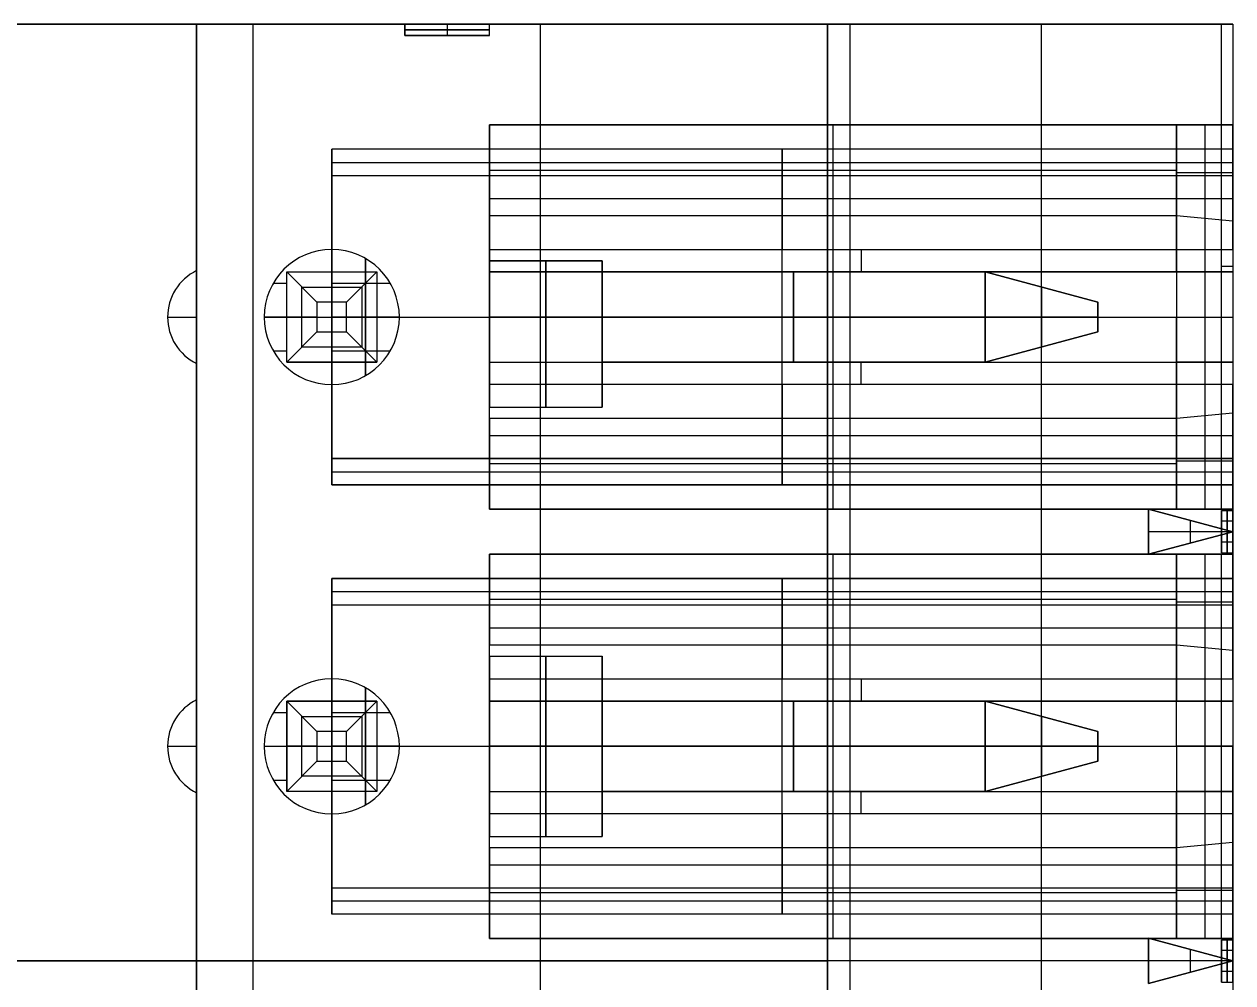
# Model space of a CAD drawing. Extents: x 0 to 21.9, y -65.2 to -48.6.
# Drawn here: x 11.17 to 21.9, y -57.11 to -48.61 of the extents above; entities that cross this region are included whole.
import ezdxf

# ---------------------------------------------------------------- set-up
doc = ezdxf.new("R2010")
doc.units = 0
doc.layers.add('DEFAULT', color=7, linetype='CONTINUOUS')

# ---------------------------------------------------------------- blocks, each defined once
blk = doc.blocks.new('__200320__MCD_1_5-4-G1-3_8')
at = {"layer": 'DEFAULT', "color": 252}
for p, q in [((-33.357, 2.6), (-11.457, 2.6)), ((-33.357, 2.6), (-11.457, 2.6)), ((-20.657, 2.6), (-32.857, 2.6)), ((-20.157, 2.6), (-20.657, 2.6)), ((-20.657, -14.03), (-20.657, 2.6)), ((-20.657, 2.6), (-20.657, 0.412)), ((-20.657, 0.087), (-20.657, 2.6)), ((-15.057, 2.6), (-20.157, 2.6)), ((-20.157, 2.6), (-20.157, -14.03)), ((-18.807, 2.6), (-18.057, 2.6)), ((-18.057, 2.6), (-18.807, 2.6)), ((-18.057, 2.6), (-18.807, 2.6)), ((-18.807, 2.6), (-18.057, 2.6)), ((-18.807, 2.5), (-18.807, 2.6)), ((-18.807, 2.6), (-18.807, 2.5)), ((-18.807, 2.6), (-18.807, 2.5)), ((-18.807, 2.5), (-18.807, 2.6)), ((-18.807, 2.6), (-18.807, 2.5)), ((-18.807, 2.6), (-18.807, 2.5)), ((-18.432, 2.6), (-18.432, 2.5)), ((-18.432, 2.6), (-18.432, 2.5)), ((-18.432, 2.6), (-18.432, 2.5)), ((-18.432, 2.6), (-18.432, 2.5)), ((-18.057, 2.5), (-18.057, 2.6)), ((-18.057, 2.5), (-18.057, 2.6)), ((-17.607, 2.6), (-17.607, -14.03)), ((-14.857, 2.6), (-15.057, 2.6)), ((-15.057, -14.03), (-15.057, 2.6)), ((-15.057, -14.03), (-15.057, 2.6)), ((-15.057, 2.6), (-15.057, -14.03)), ((-11.557, 2.6), (-14.857, 2.6)), ((-14.857, 2.6), (-14.857, -14.03)), ((-13.157, -14.03), (-13.157, 2.6)), ((-11.457, 2.6), (-11.557, 2.6)), ((-11.557, -1.705), (-11.557, 2.6)), ((-11.457, 2.6), (-11.457, -1.705)), ((-11.457, 2.6), (-11.457, -14.03)), ((-11.457, 2.6), (-11.457, -14.03)), ((-18.057, 2.55), (-18.807, 2.55)), ((-18.807, 2.55), (-18.057, 2.55)), ((-18.057, 2.55), (-18.807, 2.55)), ((-18.807, 2.55), (-18.057, 2.55)), ((-18.807, 2.5), (-18.057, 2.5)), ((-18.057, 2.5), (-18.807, 2.5)), ((-18.807, 2.5), (-18.057, 2.5)), ((-18.057, 2.5), (-18.807, 2.5)), ((-18.807, 2.5), (-18.057, 2.5)), ((-18.807, 2.5), (-18.057, 2.5)), ((-18.057, 1.705), (-11.957, 1.705)), ((-11.957, 1.705), (-18.057, 1.705)), ((-18.057, 1.705), (-18.057, 0.9)), ((-18.057, 0.4), (-18.057, 1.705)), ((-18.057, 1.705), (-11.957, 1.705)), ((-11.957, 1.705), (-18.057, 1.705)), ((-18.057, 1.705), (-18.057, 0.9)), ((-18.057, 0.4), (-18.057, 1.705)), ((-18.057, 1.705), (-11.457, 1.705)), ((-18.057, 1.705), (-11.457, 1.705)), ((-18.057, 0.5), (-18.057, 1.705)), ((-18.057, 0.5), (-18.057, 1.705)), ((-15.007, 1.705), (-15.007, 0.9)), ((-15.007, 1.705), (-15.007, 0.4)), ((-15.007, 1.705), (-15.007, 0.9)), ((-15.007, 1.705), (-15.007, 0.4)), ((-11.457, 1.705), (-11.957, 1.705)), ((-11.957, 1.705), (-11.457, 1.705)), ((-11.957, 0.4), (-11.957, 1.705)), ((-11.957, 1.705), (-11.957, 0.9)), ((-11.457, 1.705), (-11.957, 1.705)), ((-11.957, 1.705), (-11.457, 1.705)), ((-11.957, 0.9), (-11.957, 1.705)), ((-11.957, 0.4), (-11.957, 1.705)), ((-11.707, 1.705), (-11.707, 0.4)), ((-11.707, 1.705), (-11.707, 0.877)), ((-11.707, 1.705), (-11.707, 0.877)), ((-11.707, 1.705), (-11.707, 0.4)), ((-11.457, 0.854), (-11.457, 1.705)), ((-11.457, 0.854), (-11.457, 1.705)), ((-11.457, 1.705), (-11.457, 0.4)), ((-11.457, 1.705), (-11.457, 0.4)), ((-19.457, 1.49), (-19.457, 0.6)), ((-19.457, 1.255), (-19.457, 1.49)), ((-11.457, 1.49), (-19.457, 1.49)), ((-19.457, 1.49), (-19.457, 1.255)), ((-11.457, 1.49), (-19.457, 1.49)), ((-19.457, 1.49), (-19.457, 0.6)), ((-15.457, 1.49), (-15.457, 1.255)), ((-15.457, -1.49), (-15.457, 1.49)), ((-15.457, 1.49), (-15.457, 1.255)), ((-15.457, -1.49), (-15.457, 1.49)), ((-11.457, 1.255), (-11.457, 1.49)), ((-11.457, 1.49), (-11.457, -1.49)), ((-11.457, 1.255), (-11.457, 1.49)), ((-11.457, 1.49), (-11.457, -1.49)), ((-19.457, 0.6), (-19.457, 1.373)), ((-19.457, 1.373), (-11.457, 1.373)), ((-19.457, 1.373), (-11.457, 1.373)), ((-19.457, 0.6), (-19.457, 1.373)), ((-11.957, 1.302), (-18.057, 1.302)), ((-11.957, 1.302), (-18.057, 1.302)), ((-19.457, 0.6), (-19.457, 1.255)), ((-19.457, 1.255), (-11.457, 1.255)), ((-19.457, 1.255), (-11.457, 1.255)), ((-19.457, 0.6), (-19.457, 1.255)), ((-15.457, 1.255), (-15.457, 0.6)), ((-15.457, 1.255), (-15.457, 0.6)), ((-11.457, 1.28), (-11.957, 1.28)), ((-11.457, 1.28), (-11.957, 1.28)), ((-11.457, 0.6), (-11.457, 1.255)), ((-11.457, 0.6), (-11.457, 1.255)), ((-18.057, 1.052), (-11.957, 1.052)), ((-18.057, 1.052), (-11.957, 1.052)), ((-11.957, 1.052), (-11.457, 1.052)), ((-11.957, 1.052), (-11.457, 1.052)), ((-18.057, 0.9), (-11.957, 0.9)), ((-18.057, 0.9), (-11.957, 0.9)), ((-18.057, 0.9), (-18.057, 0)), ((-18.057, 0), (-18.057, 0.9)), ((-15.007, 0.9), (-15.007, 0)), ((-15.007, 0.9), (-15.007, 0)), ((-11.957, 0.9), (-11.457, 0.854)), ((-11.957, 0.9), (-11.457, 0.854)), ((-11.957, 0.9), (-11.957, 0)), ((-11.957, 0.9), (-11.957, 0)), ((-11.707, 0.877), (-11.707, 0)), ((-11.707, 0.877), (-11.707, 0)), ((-11.457, 0.854), (-11.457, 0)), ((-11.457, 0.854), (-11.457, 0)), ((-19.457, 0), (-19.457, 0.6)), ((-19.457, 0.6), (-19.457, 0)), ((-19.457, 0.6), (-19.457, 0)), ((-19.457, 0), (-19.457, 0.6)), ((-19.457, 0), (-19.457, 0.6)), ((-19.457, 0), (-19.457, 0.6)), ((-19.457, 0.4), (-19.457, 0.6)), ((-19.457, 0.6), (-19.457, -0.6)), ((-18.057, 0.4), (-18.057, 0.6)), ((-18.057, 0.6), (-11.457, 0.6)), ((-18.057, 0.4), (-18.057, 0.6)), ((-18.057, 0.6), (-11.457, 0.6)), ((-18.057, -0.6), (-18.057, 0.6)), ((-18.057, -0.6), (-18.057, 0.6)), ((-14.757, 0.6), (-14.757, 0.4)), ((-14.757, 0.6), (-14.757, 0.4)), ((-11.457, 0.6), (-11.457, 0.4)), ((-11.457, 0.6), (-11.457, 0.4)), ((-19.157, 0.52), (-19.157, 0)), ((-19.157, 0.52), (-19.157, 0)), ((-19.157, 0), (-19.157, 0.52)), ((-19.157, 0), (-19.157, 0.52)), ((-18.057, 0), (-18.057, 0.5)), ((-18.057, 0.5), (-17.057, 0.5)), ((-17.057, 0.5), (-18.057, 0.5)), ((-18.057, 0), (-18.057, 0.5)), ((-18.057, 0.5), (-17.057, 0.5)), ((-17.057, 0.5), (-18.057, 0.5)), ((-18.057, 0), (-18.057, 0.5)), ((-18.057, 0), (-18.057, 0.5)), ((-17.057, 0.5), (-18.057, 0.5)), ((-17.057, 0.5), (-18.057, 0.5)), ((-17.557, 0), (-17.557, 0.5)), ((-17.557, 0), (-17.557, 0.5)), ((-17.557, 0.5), (-17.557, 0)), ((-17.557, 0.5), (-17.557, 0)), ((-17.057, 0.5), (-17.057, 0)), ((-17.057, 0.5), (-17.057, 0)), ((-17.057, 0.5), (-17.057, 0)), ((-17.057, 0.5), (-17.057, 0)), ((-17.057, 0.5), (-17.057, 0.4)), ((-17.057, 0.4), (-17.057, 0.5)), ((-11.457, 0.448), (-11.557, 0.448)), ((-20.657, 0.412), (-20.657, 0)), ((-19.857, 0), (-19.857, 0.4)), ((-19.857, 0.4), (-19.057, 0.4)), ((-19.857, 0.4), (-19.057, 0.4)), ((-19.589, 0.132), (-19.857, 0.4)), ((-19.857, -0.4), (-19.857, 0.4)), ((-19.857, 0.4), (-19.057, 0.4)), ((-19.857, -0.4), (-19.857, 0.4)), ((-19.457, 0.132), (-19.457, 0.4)), ((-19.325, 0.132), (-19.057, 0.4)), ((-19.057, 0.4), (-19.057, -0.4)), ((-19.057, 0.4), (-19.057, 0)), ((-19.057, 0.4), (-19.057, -0.4)), ((-18.057, 0.4), (-11.957, 0.4)), ((-11.457, 0.4), (-18.057, 0.4)), ((-11.957, 0.4), (-18.057, 0.4)), ((-11.457, 0.4), (-18.057, 0.4)), ((-18.057, 0.4), (-11.457, 0.4)), ((-18.057, 0.4), (-11.457, 0.4)), ((-13.657, 0.4), (-17.057, 0.4)), ((-17.057, 0.4), (-13.657, 0.4)), ((-17.057, 0.4), (-17.057, -0.4)), ((-17.057, -0.4), (-17.057, 0.4)), ((-13.657, 0.4), (-17.057, 0.4)), ((-13.657, 0.4), (-17.057, 0.4)), ((-17.057, 0.4), (-17.057, -0.4)), ((-17.057, -0.4), (-17.057, 0.4)), ((-13.657, 0.4), (-17.057, 0.4)), ((-13.657, 0.4), (-17.057, 0.4)), ((-15.357, -0.4), (-15.357, 0.4)), ((-15.357, 0.4), (-15.357, -0.4)), ((-15.357, 0.4), (-15.357, -0.4)), ((-15.357, -0.4), (-15.357, 0.4)), ((-13.657, 0.4), (-13.657, -0.4)), ((-12.657, 0.132), (-13.657, 0.4)), ((-12.657, 0.132), (-13.657, 0.4)), ((-13.657, -0.4), (-13.657, 0.4)), ((-13.657, 0.4), (-12.657, 0.132)), ((-12.657, 0.132), (-13.657, 0.4)), ((-13.657, 0.4), (-13.657, -0.4)), ((-13.657, -0.4), (-13.657, 0.4)), ((-12.657, 0.132), (-13.657, 0.4)), ((-12.657, 0.132), (-13.657, 0.4)), ((-11.957, 0.4), (-11.457, 0.4)), ((-11.457, 0.4), (-11.957, 0.4)), ((-19.976, 0.3), (-19.857, 0.3)), ((-19.723, 0.266), (-19.191, 0.266)), ((-19.723, -0.266), (-19.723, 0.266)), ((-19.457, 0.3), (-18.937, 0.3)), ((-19.457, 0.3), (-18.937, 0.3)), ((-19.457, 0.3), (-18.937, 0.3)), ((-19.457, 0.3), (-18.937, 0.3)), ((-19.191, 0.266), (-19.191, -0.266)), ((-19.057, 0.3), (-18.937, 0.3)), ((-13.157, 0.266), (-13.157, -0.266)), ((-13.157, -0.266), (-13.157, 0.266)), ((-13.157, 0.266), (-13.157, -0.266)), ((-13.157, -0.266), (-13.157, 0.266)), ((-19.325, 0.132), (-19.589, 0.132)), ((-19.589, 0.132), (-19.589, -0.132)), ((-19.457, -0.132), (-19.457, 0.132)), ((-19.325, -0.132), (-19.325, 0.132)), ((-12.657, -0.132), (-12.657, 0.132)), ((-12.657, 0.132), (-12.657, -0.132)), ((-12.657, -0.132), (-12.657, 0.132)), ((-12.657, 0.132), (-12.657, -0.132)), ((-12.657, -0.132), (-12.657, 0.132)), ((-12.657, -0.132), (-12.657, 0.132)), ((-20.915, 0), (-20.657, 0)), ((-20.657, 0), (-20.657, -0.412)), ((-19.857, 0), (-20.057, 0)), ((-20.057, 0), (-18.857, 0)), ((-19.857, -0.4), (-19.857, 0)), ((-19.589, 0), (-19.857, 0)), ((-19.589, 0), (-19.325, 0)), ((-19.457, 0), (-18.857, 0)), ((-19.457, 0), (-18.857, 0)), ((-18.857, 0), (-19.457, 0)), ((-18.857, 0), (-19.457, 0)), ((-19.457, 0), (-19.457, -0.6)), ((-19.457, -0.6), (-19.457, 0)), ((-19.457, -0.6), (-19.457, 0)), ((-19.457, 0), (-19.457, -0.6)), ((-19.457, -0.6), (-19.457, 0)), ((-19.457, -0.6), (-19.457, 0)), ((-19.325, 0), (-19.057, 0)), ((-19.157, 0), (-19.157, -0.52)), ((-19.157, -0.52), (-19.157, 0)), ((-19.157, -0.52), (-19.157, 0)), ((-19.157, 0), (-19.157, -0.52)), ((-18.857, 0), (-19.057, 0)), ((-19.057, 0), (-19.057, -0.4)), ((-18.857, 0), (-11.457, 0)), ((-18.857, 0), (-18.057, 0)), ((-18.857, 0), (-18.057, 0)), ((-18.857, 0), (-11.457, 0)), ((-18.057, -0.9), (-18.057, 0)), ((-18.057, 0), (-11.957, 0)), ((-18.057, -0.9), (-18.057, 0)), ((-18.057, 0), (-11.957, 0)), ((-17.057, 0), (-18.057, 0)), ((-17.057, 0), (-18.057, 0)), ((-13.657, 0), (-17.057, 0)), ((-13.657, 0), (-17.057, 0)), ((-15.007, 0), (-15.007, -0.9)), ((-15.007, 0), (-15.007, -0.9)), ((-12.657, 0), (-13.657, 0)), ((-12.657, 0), (-13.657, 0)), ((-12.657, 0), (-13.657, 0)), ((-12.657, 0), (-13.657, 0)), ((-11.957, -0.9), (-11.957, 0)), ((-11.957, 0), (-11.457, 0)), ((-11.957, 0), (-11.957, -0.9)), ((-11.957, 0), (-11.457, 0)), ((-11.707, 0), (-11.707, -0.877)), ((-11.707, 0), (-11.707, -0.877)), ((-11.457, 0), (-11.457, -0.854)), ((-11.457, 0), (-11.457, -0.854)), ((-20.657, -3.723), (-20.657, -0.087)), ((-17.057, 0), (-18.057, 0)), ((-17.057, 0), (-18.057, 0)), ((-13.657, 0), (-17.057, 0)), ((-13.657, 0), (-17.057, 0)), ((-19.857, -0.4), (-19.589, -0.132)), ((-19.589, -0.132), (-19.325, -0.132)), ((-19.457, -0.132), (-19.457, -0.4)), ((-19.057, -0.4), (-19.325, -0.132)), ((-13.657, -0.4), (-12.657, -0.132)), ((-13.657, -0.4), (-12.657, -0.132)), ((-12.657, -0.132), (-13.657, -0.4)), ((-12.657, -0.132), (-13.657, -0.4)), ((-12.657, -0.132), (-13.657, -0.4)), ((-12.657, -0.132), (-13.657, -0.4)), ((-19.976, -0.3), (-19.857, -0.3)), ((-19.191, -0.266), (-19.723, -0.266)), ((-19.457, -0.3), (-18.937, -0.3)), ((-19.457, -0.3), (-18.937, -0.3)), ((-19.457, -0.3), (-18.937, -0.3)), ((-19.457, -0.3), (-18.937, -0.3)), ((-19.057, -0.3), (-18.937, -0.3)), ((-20.657, -0.412), (-20.657, -3.398)), ((-19.857, -0.4), (-19.057, -0.4)), ((-19.057, -0.4), (-19.857, -0.4)), ((-19.057, -0.4), (-19.857, -0.4)), ((-19.457, -0.6), (-19.457, -0.4)), ((-18.057, -0.6), (-18.057, -0.4)), ((-18.057, -0.4), (-11.457, -0.4)), ((-18.057, -1.705), (-18.057, -0.4)), ((-18.057, -0.4), (-11.957, -0.4)), ((-18.057, -1.705), (-18.057, -0.4)), ((-18.057, -0.4), (-18.057, -0.6)), ((-18.057, -0.4), (-11.957, -0.4)), ((-18.057, -0.4), (-11.457, -0.4)), ((-18.057, -0.4), (-11.457, -0.4)), ((-18.057, -0.4), (-11.457, -0.4)), ((-13.657, -0.4), (-17.057, -0.4)), ((-17.057, -0.4), (-13.657, -0.4)), ((-13.657, -0.4), (-17.057, -0.4)), ((-13.657, -0.4), (-17.057, -0.4)), ((-13.657, -0.4), (-17.057, -0.4)), ((-17.057, -0.4), (-17.057, -0.8)), ((-17.057, -0.8), (-17.057, -0.4)), ((-13.657, -0.4), (-17.057, -0.4)), ((-15.007, -0.4), (-15.007, -1.705)), ((-15.007, -0.4), (-15.007, -1.705)), ((-14.757, -0.6), (-14.757, -0.4)), ((-14.757, -0.6), (-14.757, -0.4)), ((-11.957, -0.4), (-11.457, -0.4)), ((-11.957, -1.705), (-11.957, -0.4)), ((-11.957, -0.4), (-11.957, -1.705)), ((-11.457, -0.4), (-11.957, -0.4)), ((-11.707, -0.4), (-11.707, -1.705)), ((-11.707, -0.4), (-11.707, -1.705)), ((-11.457, -0.4), (-11.457, -0.6)), ((-11.457, -0.4), (-11.457, -1.705)), ((-11.457, -0.4), (-11.457, -0.6)), ((-11.457, -0.4), (-11.457, -1.705)), ((-19.457, -1.49), (-19.457, -0.6)), ((-19.457, -0.6), (-19.457, -1.255)), ((-19.457, -0.6), (-19.457, -1.255)), ((-19.457, -0.6), (-19.457, -1.49)), ((-19.457, -1.373), (-19.457, -0.6)), ((-19.457, -1.373), (-19.457, -0.6)), ((-11.457, -0.6), (-18.057, -0.6)), ((-11.457, -0.6), (-18.057, -0.6)), ((-15.457, -0.6), (-15.457, -1.255)), ((-15.457, -0.6), (-15.457, -1.255)), ((-11.457, -1.255), (-11.457, -0.6)), ((-11.457, -1.255), (-11.457, -0.6)), ((-18.057, -1.705), (-18.057, -0.778)), ((-18.057, -1.705), (-18.057, -0.778)), ((-18.057, -0.8), (-17.057, -0.8)), ((-18.057, -0.8), (-17.057, -0.8)), ((-11.457, -0.854), (-11.957, -0.9)), ((-11.457, -0.854), (-11.957, -0.9)), ((-11.457, -1.705), (-11.457, -0.854)), ((-11.457, -1.705), (-11.457, -0.854)), ((-11.957, -0.9), (-18.057, -0.9)), ((-11.957, -0.9), (-18.057, -0.9)), ((-18.057, -0.9), (-18.057, -1.705)), ((-18.057, -0.9), (-18.057, -1.705)), ((-15.007, -0.9), (-15.007, -1.705)), ((-15.007, -0.9), (-15.007, -1.705)), ((-11.957, -1.705), (-11.957, -0.9)), ((-11.957, -1.705), (-11.957, -0.9)), ((-11.707, -0.877), (-11.707, -1.705)), ((-11.707, -0.877), (-11.707, -1.705)), ((-18.057, -1.052), (-11.957, -1.052)), ((-18.057, -1.052), (-11.957, -1.052)), ((-11.957, -1.052), (-11.457, -1.052)), ((-11.957, -1.052), (-11.457, -1.052)), ((-19.457, -1.255), (-19.457, -1.49)), ((-11.457, -1.255), (-19.457, -1.255)), ((-19.457, -1.255), (-11.457, -1.255)), ((-19.457, -1.49), (-19.457, -1.255)), ((-15.457, -1.255), (-15.457, -1.49)), ((-15.457, -1.255), (-15.457, -1.49)), ((-11.457, -1.28), (-11.957, -1.28)), ((-11.457, -1.28), (-11.957, -1.28)), ((-11.457, -1.49), (-11.457, -1.255)), ((-11.457, -1.49), (-11.457, -1.255)), ((-19.457, -1.373), (-11.457, -1.373)), ((-19.457, -1.373), (-11.457, -1.373)), ((-11.957, -1.302), (-18.057, -1.302)), ((-11.957, -1.302), (-18.057, -1.302)), ((-11.457, -1.49), (-19.457, -1.49)), ((-19.457, -1.49), (-11.457, -1.49)), ((-11.957, -1.705), (-18.057, -1.705)), ((-18.057, -1.705), (-11.957, -1.705)), ((-11.957, -1.705), (-18.057, -1.705)), ((-18.057, -1.705), (-11.957, -1.705)), ((-18.057, -1.705), (-11.457, -1.705)), ((-18.057, -1.705), (-11.457, -1.705)), ((-11.457, -1.905), (-12.207, -1.704)), ((-12.207, -1.704), (-12.207, -2.106)), ((-12.207, -2.106), (-12.207, -1.704)), ((-12.207, -1.704), (-11.457, -1.905)), ((-12.207, -1.704), (-12.207, -2.106)), ((-11.457, -1.905), (-12.207, -1.704)), ((-11.457, -1.705), (-11.957, -1.705)), ((-11.957, -1.705), (-11.457, -1.705)), ((-11.457, -1.705), (-11.957, -1.705)), ((-11.957, -1.705), (-11.457, -1.705)), ((-11.457, -1.705), (-11.557, -1.705)), ((-11.457, -1.705), (-11.557, -1.705)), ((-11.457, -1.705), (-11.47, -1.705)), ((-11.457, -1.705), (-11.457, -2.105)), ((-11.832, -2.005), (-11.832, -1.805)), ((-11.557, -1.717), (-11.457, -1.717)), ((-11.557, -1.905), (-11.557, -1.717)), ((-11.557, -1.717), (-11.557, -2.093)), ((-11.557, -1.717), (-11.457, -1.717)), ((-11.557, -1.905), (-11.557, -1.717)), ((-11.557, -1.717), (-11.557, -2.093)), ((-11.457, -1.811), (-11.557, -1.811)), ((-11.557, -1.999), (-11.557, -1.811)), ((-11.457, -1.811), (-11.557, -1.811)), ((-11.557, -1.999), (-11.557, -1.811)), ((-11.507, -1.717), (-11.507, -1.905)), ((-11.507, -2.093), (-11.507, -1.717)), ((-11.507, -1.717), (-11.507, -1.905)), ((-11.507, -2.093), (-11.507, -1.717)), ((-11.457, -1.717), (-11.457, -1.905)), ((-11.457, -2.093), (-11.457, -1.717)), ((-11.457, -1.717), (-11.457, -1.905)), ((-11.457, -2.093), (-11.457, -1.717)), ((-12.207, -2.106), (-11.457, -1.905)), ((-11.457, -1.905), (-12.207, -2.106)), ((-12.207, -2.106), (-11.457, -1.905)), ((-11.457, -1.905), (-12.207, -1.905)), ((-11.457, -1.905), (-11.557, -1.905)), ((-11.557, -2.093), (-11.557, -1.905)), ((-11.457, -1.905), (-11.557, -1.905)), ((-11.557, -2.093), (-11.557, -1.905)), ((-11.457, -1.905), (-11.557, -1.905)), ((-11.457, -1.905), (-11.557, -1.905)), ((-11.507, -1.905), (-11.507, -2.093)), ((-11.507, -1.905), (-11.507, -2.093)), ((-11.457, -1.905), (-11.457, -2.093)), ((-11.457, -1.905), (-11.457, -2.093)), ((-11.457, -1.999), (-11.557, -1.999)), ((-11.457, -1.999), (-11.557, -1.999)), ((-18.057, -2.105), (-11.957, -2.105)), ((-18.057, -3.41), (-18.057, -2.105)), ((-18.057, -2.105), (-11.957, -2.105)), ((-18.057, -3.41), (-18.057, -2.105)), ((-18.057, -2.105), (-11.957, -2.105)), ((-18.057, -2.105), (-18.057, -2.91)), ((-18.057, -2.105), (-18.057, -2.91)), ((-11.957, -2.105), (-18.057, -2.105)), ((-18.057, -2.105), (-11.457, -2.105)), ((-18.057, -2.105), (-11.457, -2.105)), ((-18.057, -3.032), (-18.057, -2.105)), ((-18.057, -3.032), (-18.057, -2.105)), ((-15.007, -2.105), (-15.007, -3.41)), ((-15.007, -2.105), (-15.007, -3.41)), ((-15.007, -2.105), (-15.007, -2.91)), ((-15.007, -2.105), (-15.007, -2.91)), ((-11.957, -2.105), (-11.957, -3.41)), ((-11.957, -2.105), (-11.957, -3.41)), ((-11.957, -2.105), (-11.457, -2.105)), ((-11.457, -2.105), (-11.957, -2.105)), ((-11.957, -2.91), (-11.957, -2.105)), ((-11.957, -2.105), (-11.457, -2.105)), ((-11.957, -2.91), (-11.957, -2.105)), ((-11.957, -2.105), (-11.457, -2.105)), ((-11.707, -2.105), (-11.707, -2.933)), ((-11.707, -2.105), (-11.707, -3.41)), ((-11.707, -2.105), (-11.707, -3.41)), ((-11.707, -2.105), (-11.707, -2.933)), ((-11.557, -2.093), (-11.457, -2.093)), ((-11.557, -2.093), (-11.457, -2.093)), ((-11.457, -2.105), (-11.557, -2.105)), ((-11.557, -2.105), (-11.457, -2.105)), ((-11.557, -5.515), (-11.557, -2.105)), ((-11.47, -2.105), (-11.457, -2.105)), ((-11.457, -2.105), (-11.457, -5.515)), ((-11.457, -2.956), (-11.457, -2.105)), ((-11.457, -2.105), (-11.457, -3.41)), ((-11.457, -2.956), (-11.457, -2.105)), ((-11.457, -2.105), (-11.457, -3.41)), ((-19.457, -2.32), (-19.457, -2.555)), ((-11.457, -2.32), (-19.457, -2.32)), ((-19.457, -3.21), (-19.457, -2.32)), ((-19.457, -2.32), (-19.457, -3.21)), ((-19.457, -2.555), (-19.457, -2.32)), ((-19.457, -2.32), (-11.457, -2.32)), ((-15.457, -2.32), (-15.457, -2.555)), ((-15.457, -5.3), (-15.457, -2.32)), ((-15.457, -5.3), (-15.457, -2.32)), ((-15.457, -2.32), (-15.457, -2.555)), ((-11.457, -2.555), (-11.457, -2.32)), ((-11.457, -2.32), (-11.457, -5.3)), ((-11.457, -2.32), (-11.457, -5.3)), ((-11.457, -2.555), (-11.457, -2.32)), ((-19.457, -2.437), (-11.457, -2.437)), ((-19.457, -3.21), (-19.457, -2.437)), ((-19.457, -3.21), (-19.457, -2.437)), ((-19.457, -2.437), (-11.457, -2.437)), ((-19.457, -2.555), (-11.457, -2.555)), ((-19.457, -3.21), (-19.457, -2.555)), ((-19.457, -3.21), (-19.457, -2.555)), ((-19.457, -2.555), (-11.457, -2.555)), ((-11.957, -2.508), (-18.057, -2.508)), ((-11.957, -2.508), (-18.057, -2.508)), ((-15.457, -2.555), (-15.457, -3.21)), ((-15.457, -2.555), (-15.457, -3.21)), ((-11.457, -2.53), (-11.957, -2.53)), ((-11.457, -2.53), (-11.957, -2.53)), ((-11.457, -3.21), (-11.457, -2.555)), ((-11.457, -3.21), (-11.457, -2.555)), ((-18.057, -2.757), (-11.957, -2.757)), ((-18.057, -2.757), (-11.957, -2.757)), ((-11.957, -2.757), (-11.457, -2.757)), ((-11.957, -2.757), (-11.457, -2.757)), ((-18.057, -2.91), (-11.957, -2.91)), ((-18.057, -2.91), (-11.957, -2.91)), ((-18.057, -3.81), (-18.057, -2.91)), ((-18.057, -3.81), (-18.057, -2.91)), ((-15.007, -2.91), (-15.007, -3.81)), ((-15.007, -2.91), (-15.007, -3.81)), ((-11.957, -2.91), (-11.457, -2.956)), ((-11.957, -3.81), (-11.957, -2.91)), ((-11.957, -2.91), (-11.457, -2.956)), ((-11.957, -3.81), (-11.957, -2.91)), ((-11.707, -2.933), (-11.707, -3.81)), ((-11.707, -2.933), (-11.707, -3.81)), ((-11.457, -2.956), (-11.457, -3.81)), ((-11.457, -2.956), (-11.457, -3.81)), ((-18.057, -3.01), (-17.057, -3.01)), ((-18.057, -3.01), (-17.057, -3.01)), ((-17.057, -3.01), (-17.057, -3.41)), ((-17.057, -3.01), (-17.057, -3.41)), ((-19.457, -3.81), (-19.457, -3.21)), ((-19.457, -3.81), (-19.457, -3.21)), ((-19.457, -3.21), (-19.457, -3.81)), ((-19.457, -3.81), (-19.457, -3.21)), ((-19.457, -3.21), (-19.457, -4.41)), ((-19.457, -3.41), (-19.457, -3.21)), ((-19.457, -3.81), (-19.457, -3.21)), ((-19.457, -3.81), (-19.457, -3.21)), ((-18.057, -3.41), (-18.057, -3.21)), ((-18.057, -3.21), (-11.457, -3.21)), ((-18.057, -4.41), (-18.057, -3.21)), ((-18.057, -3.21), (-11.457, -3.21)), ((-18.057, -4.41), (-18.057, -3.21)), ((-18.057, -3.41), (-18.057, -3.21)), ((-14.757, -3.21), (-14.757, -3.41)), ((-14.757, -3.21), (-14.757, -3.41)), ((-11.457, -3.21), (-11.457, -3.41)), ((-11.457, -3.21), (-11.457, -3.41)), ((-19.157, -3.81), (-19.157, -3.29)), ((-19.157, -3.29), (-19.157, -3.81)), ((-19.157, -3.81), (-19.157, -3.29)), ((-19.157, -3.29), (-19.157, -3.81)), ((-20.657, -3.398), (-20.657, -3.81)), ((-19.857, -3.41), (-19.057, -3.41)), ((-19.589, -3.678), (-19.857, -3.41)), ((-19.857, -4.21), (-19.857, -3.41)), ((-19.857, -3.41), (-19.857, -3.81)), ((-19.057, -3.41), (-19.857, -3.41)), ((-19.857, -4.21), (-19.857, -3.41)), ((-19.857, -3.41), (-19.057, -3.41)), ((-19.457, -3.678), (-19.457, -3.41)), ((-19.057, -3.41), (-19.325, -3.678)), ((-19.057, -3.41), (-19.057, -3.81)), ((-19.057, -3.41), (-19.057, -4.21)), ((-19.057, -3.41), (-19.057, -4.21)), ((-11.957, -3.41), (-18.057, -3.41)), ((-11.957, -3.41), (-18.057, -3.41)), ((-11.457, -3.41), (-18.057, -3.41)), ((-11.457, -3.41), (-18.057, -3.41)), ((-18.057, -3.41), (-11.457, -3.41)), ((-18.057, -3.41), (-11.457, -3.41)), ((-17.057, -3.41), (-17.057, -4.21)), ((-17.057, -4.21), (-17.057, -3.41)), ((-13.657, -3.41), (-17.057, -3.41)), ((-17.057, -3.41), (-13.657, -3.41)), ((-17.057, -3.41), (-17.057, -4.21)), ((-17.057, -4.21), (-17.057, -3.41)), ((-17.057, -3.41), (-13.657, -3.41)), ((-17.057, -3.41), (-13.657, -3.41)), ((-13.657, -3.41), (-17.057, -3.41)), ((-13.657, -3.41), (-17.057, -3.41)), ((-15.357, -4.21), (-15.357, -3.41)), ((-15.357, -3.41), (-15.357, -4.21)), ((-15.357, -4.21), (-15.357, -3.41)), ((-15.357, -3.41), (-15.357, -4.21)), ((-13.657, -3.41), (-13.657, -4.21)), ((-12.657, -3.678), (-13.657, -3.41)), ((-13.657, -4.21), (-13.657, -3.41)), ((-12.657, -3.678), (-13.657, -3.41)), ((-13.657, -3.41), (-13.657, -4.21)), ((-13.657, -4.21), (-13.657, -3.41)), ((-13.657, -3.41), (-12.657, -3.678)), ((-13.657, -3.41), (-12.657, -3.678)), ((-12.657, -3.678), (-13.657, -3.41)), ((-12.657, -3.678), (-13.657, -3.41)), ((-11.957, -3.41), (-11.457, -3.41)), ((-11.457, -3.41), (-11.957, -3.41)), ((-19.976, -3.51), (-19.857, -3.51)), ((-19.457, -3.51), (-18.937, -3.51)), ((-19.457, -3.51), (-18.937, -3.51)), ((-19.457, -3.51), (-18.937, -3.51)), ((-19.457, -3.51), (-18.937, -3.51)), ((-19.057, -3.51), (-18.937, -3.51)), ((-19.723, -3.544), (-19.191, -3.544)), ((-19.723, -4.076), (-19.723, -3.544)), ((-19.191, -3.544), (-19.191, -4.076)), ((-13.157, -3.544), (-13.157, -4.076)), ((-13.157, -4.076), (-13.157, -3.544)), ((-13.157, -4.076), (-13.157, -3.544)), ((-13.157, -3.544), (-13.157, -4.076)), ((-19.325, -3.678), (-19.589, -3.678)), ((-19.589, -3.678), (-19.589, -3.942)), ((-19.457, -3.942), (-19.457, -3.678)), ((-19.325, -3.942), (-19.325, -3.678)), ((-12.657, -3.942), (-12.657, -3.678)), ((-12.657, -3.678), (-12.657, -3.942)), ((-12.657, -3.678), (-12.657, -3.942)), ((-12.657, -3.942), (-12.657, -3.678)), ((-12.657, -3.942), (-12.657, -3.678)), ((-12.657, -3.942), (-12.657, -3.678)), ((-20.915, -3.81), (-20.657, -3.81)), ((-20.657, -3.81), (-20.657, -4.222)), ((-20.057, -3.81), (-19.857, -3.81)), ((-20.057, -3.81), (-18.857, -3.81)), ((-19.857, -3.81), (-19.857, -4.21)), ((-19.589, -3.81), (-19.857, -3.81)), ((-19.589, -3.81), (-19.325, -3.81)), ((-18.857, -3.81), (-19.457, -3.81)), ((-19.457, -3.81), (-18.857, -3.81)), ((-18.857, -3.81), (-19.457, -3.81)), ((-19.457, -3.81), (-18.857, -3.81)), ((-19.457, -4.41), (-19.457, -3.81)), ((-19.457, -3.81), (-19.457, -4.41)), ((-19.457, -3.81), (-19.457, -4.41)), ((-19.457, -3.81), (-19.457, -4.41)), ((-19.457, -4.41), (-19.457, -3.81)), ((-19.457, -4.41), (-19.457, -3.81)), ((-19.325, -3.81), (-19.057, -3.81)), ((-19.157, -4.33), (-19.157, -3.81)), ((-19.157, -3.81), (-19.157, -4.33)), ((-19.157, -3.81), (-19.157, -4.33)), ((-19.157, -4.33), (-19.157, -3.81)), ((-19.057, -3.81), (-18.857, -3.81)), ((-19.057, -3.81), (-19.057, -4.21)), ((-18.857, -3.81), (-11.457, -3.81)), ((-18.857, -3.81), (-11.457, -3.81)), ((-18.857, -3.81), (-18.057, -3.81)), ((-18.857, -3.81), (-18.057, -3.81)), ((-18.057, -4.71), (-18.057, -3.81)), ((-18.057, -3.81), (-11.957, -3.81)), ((-18.057, -3.81), (-17.057, -3.81)), ((-17.057, -3.81), (-18.057, -3.81)), ((-18.057, -4.71), (-18.057, -3.81)), ((-18.057, -3.81), (-11.957, -3.81)), ((-18.057, -3.81), (-17.057, -3.81)), ((-17.057, -3.81), (-18.057, -3.81)), ((-13.657, -3.81), (-17.057, -3.81)), ((-13.657, -3.81), (-17.057, -3.81)), ((-13.657, -3.81), (-17.057, -3.81)), ((-13.657, -3.81), (-17.057, -3.81)), ((-15.007, -3.81), (-15.007, -4.71)), ((-15.007, -3.81), (-15.007, -4.71)), ((-12.657, -3.81), (-13.657, -3.81)), ((-12.657, -3.81), (-13.657, -3.81)), ((-12.657, -3.81), (-13.657, -3.81)), ((-12.657, -3.81), (-13.657, -3.81)), ((-11.457, -3.81), (-11.957, -3.81)), ((-11.957, -3.81), (-11.957, -4.71)), ((-11.957, -3.81), (-11.957, -4.71)), ((-11.457, -3.81), (-11.957, -3.81)), ((-11.707, -3.81), (-11.707, -4.687)), ((-11.707, -3.81), (-11.707, -4.687)), ((-11.457, -3.81), (-11.557, -3.81)), ((-11.457, -4.664), (-11.457, -3.81)), ((-11.457, -4.664), (-11.457, -3.81)), ((-20.657, -7.533), (-20.657, -3.897)), ((-19.589, -3.942), (-19.857, -4.21)), ((-19.589, -3.942), (-19.325, -3.942)), ((-19.457, -3.942), (-19.457, -4.21)), ((-19.057, -4.21), (-19.325, -3.942)), ((-13.657, -4.21), (-12.657, -3.942)), ((-12.657, -3.942), (-13.657, -4.21)), ((-12.657, -3.942), (-13.657, -4.21)), ((-13.657, -4.21), (-12.657, -3.942)), ((-12.657, -3.942), (-13.657, -4.21)), ((-12.657, -3.942), (-13.657, -4.21)), ((-19.191, -4.076), (-19.723, -4.076)), ((-19.976, -4.11), (-19.857, -4.11)), ((-19.457, -4.11), (-18.937, -4.11)), ((-19.457, -4.11), (-18.937, -4.11)), ((-19.457, -4.11), (-18.937, -4.11)), ((-19.457, -4.11), (-18.937, -4.11)), ((-19.057, -4.11), (-18.937, -4.11)), ((-20.657, -4.222), (-20.657, -7.208)), ((-19.057, -4.21), (-19.857, -4.21)), ((-19.057, -4.21), (-19.857, -4.21)), ((-19.057, -4.21), (-19.857, -4.21)), ((-19.457, -4.41), (-19.457, -4.21)), ((-18.057, -4.41), (-18.057, -4.21)), ((-18.057, -4.21), (-11.457, -4.21)), ((-18.057, -5.515), (-18.057, -4.21)), ((-18.057, -4.21), (-18.057, -4.41)), ((-18.057, -4.21), (-11.957, -4.21)), ((-18.057, -4.21), (-11.457, -4.21)), ((-18.057, -5.515), (-18.057, -4.21)), ((-18.057, -4.21), (-11.957, -4.21)), ((-18.057, -4.21), (-11.457, -4.21)), ((-18.057, -4.21), (-11.457, -4.21)), ((-17.057, -4.21), (-13.657, -4.21)), ((-13.657, -4.21), (-17.057, -4.21)), ((-17.057, -4.21), (-13.657, -4.21)), ((-13.657, -4.21), (-17.057, -4.21)), ((-17.057, -4.21), (-17.057, -4.61)), ((-17.057, -4.21), (-17.057, -4.61)), ((-13.657, -4.21), (-17.057, -4.21)), ((-13.657, -4.21), (-17.057, -4.21)), ((-15.007, -4.21), (-15.007, -5.515)), ((-15.007, -4.21), (-15.007, -5.515)), ((-14.757, -4.41), (-14.757, -4.21)), ((-14.757, -4.41), (-14.757, -4.21)), ((-11.957, -4.21), (-11.957, -5.515)), ((-11.457, -4.21), (-11.957, -4.21)), ((-11.957, -4.21), (-11.457, -4.21)), ((-11.957, -5.515), (-11.957, -4.21)), ((-11.707, -4.21), (-11.707, -5.515)), ((-11.707, -4.21), (-11.707, -5.515)), ((-11.457, -4.41), (-11.457, -4.21)), ((-11.457, -4.21), (-11.457, -5.515)), ((-11.457, -4.41), (-11.457, -4.21)), ((-11.457, -4.21), (-11.457, -5.515)), ((-19.457, -5.3), (-19.457, -4.41)), ((-19.457, -5.3), (-19.457, -4.41)), ((-19.457, -4.41), (-19.457, -5.065)), ((-19.457, -4.41), (-19.457, -5.065)), ((-19.457, -5.183), (-19.457, -4.41)), ((-19.457, -5.183), (-19.457, -4.41)), ((-11.457, -4.41), (-18.057, -4.41)), ((-11.457, -4.41), (-18.057, -4.41)), ((-15.457, -4.41), (-15.457, -5.065)), ((-15.457, -4.41), (-15.457, -5.065)), ((-11.457, -5.065), (-11.457, -4.41)), ((-11.457, -5.065), (-11.457, -4.41)), ((-18.057, -5.515), (-18.057, -4.588)), ((-18.057, -5.515), (-18.057, -4.588)), ((-18.057, -4.61), (-17.057, -4.61)), ((-18.057, -4.61), (-17.057, -4.61)), ((-11.957, -4.71), (-18.057, -4.71)), ((-11.957, -4.71), (-18.057, -4.71)), ((-18.057, -4.71), (-18.057, -5.515)), ((-18.057, -4.71), (-18.057, -5.515)), ((-15.007, -4.71), (-15.007, -5.515)), ((-15.007, -4.71), (-15.007, -5.515)), ((-11.457, -4.664), (-11.957, -4.71)), ((-11.457, -4.664), (-11.957, -4.71)), ((-11.957, -4.71), (-11.957, -5.515)), ((-11.957, -5.515), (-11.957, -4.71)), ((-11.707, -4.687), (-11.707, -5.515)), ((-11.707, -4.687), (-11.707, -5.515)), ((-11.457, -5.515), (-11.457, -4.664)), ((-11.457, -5.515), (-11.457, -4.664)), ((-18.057, -4.862), (-11.957, -4.862)), ((-18.057, -4.862), (-11.957, -4.862)), ((-11.957, -4.862), (-11.457, -4.862)), ((-11.957, -4.862), (-11.457, -4.862)), ((-19.457, -5.065), (-11.457, -5.065)), ((-19.457, -5.065), (-11.457, -5.065)), ((-19.457, -5.065), (-19.457, -5.3)), ((-19.457, -5.065), (-19.457, -5.3)), ((-11.957, -5.112), (-18.057, -5.112)), ((-11.957, -5.112), (-18.057, -5.112)), ((-15.457, -5.065), (-15.457, -5.3)), ((-15.457, -5.065), (-15.457, -5.3)), ((-11.457, -5.09), (-11.957, -5.09)), ((-11.457, -5.09), (-11.957, -5.09)), ((-11.457, -5.3), (-11.457, -5.065)), ((-11.457, -5.3), (-11.457, -5.065)), ((-19.457, -5.183), (-11.457, -5.183)), ((-19.457, -5.183), (-11.457, -5.183)), ((-11.457, -5.3), (-19.457, -5.3)), ((-11.457, -5.3), (-19.457, -5.3)), ((-11.957, -5.515), (-18.057, -5.515)), ((-18.057, -5.515), (-11.957, -5.515)), ((-11.957, -5.515), (-18.057, -5.515)), ((-18.057, -5.515), (-11.957, -5.515)), ((-18.057, -5.515), (-11.457, -5.515)), ((-18.057, -5.515), (-11.457, -5.515)), ((-11.457, -5.715), (-12.207, -5.514)), ((-12.207, -5.514), (-12.207, -5.916)), ((-12.207, -5.916), (-12.207, -5.514)), ((-12.207, -5.514), (-11.457, -5.715)), ((-12.207, -5.514), (-12.207, -5.916)), ((-11.457, -5.715), (-12.207, -5.514)), ((-11.957, -5.515), (-11.457, -5.515)), ((-11.457, -5.515), (-11.957, -5.515)), ((-11.457, -5.515), (-11.957, -5.515)), ((-11.957, -5.515), (-11.457, -5.515)), ((-11.457, -5.515), (-11.557, -5.515)), ((-11.557, -5.515), (-11.457, -5.515)), ((-11.557, -5.527), (-11.457, -5.527)), ((-11.557, -5.715), (-11.557, -5.527)), ((-11.557, -5.527), (-11.557, -5.903)), ((-11.557, -5.527), (-11.457, -5.527)), ((-11.557, -5.715), (-11.557, -5.527)), ((-11.557, -5.527), (-11.557, -5.903)), ((-11.507, -5.527), (-11.507, -5.715)), ((-11.507, -5.903), (-11.507, -5.527)), ((-11.507, -5.527), (-11.507, -5.715)), ((-11.507, -5.903), (-11.507, -5.527)), ((-11.457, -5.515), (-11.47, -5.515)), ((-11.457, -5.515), (-11.457, -5.915)), ((-11.457, -5.527), (-11.457, -5.715)), ((-11.457, -5.903), (-11.457, -5.527)), ((-11.457, -5.527), (-11.457, -5.715)), ((-11.457, -5.903), (-11.457, -5.527)), ((-11.832, -5.815), (-11.832, -5.615)), ((-11.457, -5.621), (-11.557, -5.621)), ((-11.557, -5.809), (-11.557, -5.621)), ((-11.457, -5.621), (-11.557, -5.621)), ((-11.557, -5.809), (-11.557, -5.621)), ((-11.457, -5.715), (-33.357, -5.715)), ((-32.857, -5.715), (-20.657, -5.715)), ((-20.657, -5.715), (-20.157, -5.715)), ((-20.157, -5.715), (-15.057, -5.715)), ((-14.857, -5.715), (-15.057, -5.715)), ((-12.207, -5.715), (-14.857, -5.715)), ((-12.207, -5.916), (-11.457, -5.715)), ((-11.457, -5.715), (-12.207, -5.916)), ((-12.207, -5.916), (-11.457, -5.715)), ((-11.457, -5.715), (-12.207, -5.715)), ((-11.457, -5.715), (-11.557, -5.715)), ((-11.557, -5.903), (-11.557, -5.715)), ((-11.457, -5.715), (-11.557, -5.715)), ((-11.557, -5.903), (-11.557, -5.715)), ((-11.457, -5.715), (-11.557, -5.715)), ((-11.457, -5.715), (-11.557, -5.715)), ((-11.507, -5.715), (-11.507, -5.903)), ((-11.507, -5.715), (-11.507, -5.903)), ((-11.457, -5.715), (-11.457, -5.903)), ((-11.457, -5.715), (-11.457, -5.903)), ((-11.457, -5.715), (-11.457, -5.715)), ((-11.457, -5.809), (-11.557, -5.809)), ((-11.457, -5.809), (-11.557, -5.809)), ((-11.557, -5.903), (-11.457, -5.903)), ((-11.557, -5.903), (-11.457, -5.903))]:
    blk.add_line(p, q, dxfattribs=at)
for points in [[(-18.057, 0), (-18.057, -0.8), (-18.057, -0.8), (-18.057, -0.8), (-18.057, 0)], [(-18.057, 0), (-18.057, -0.8), (-18.057, -0.8), (-18.057, -0.8), (-18.057, 0)], [(-18.057, -3.81), (-18.057, -3.01), (-18.057, -3.01), (-18.057, -3.01), (-18.057, -3.81)], [(-18.057, -3.81), (-18.057, -4.61), (-18.057, -4.61), (-18.057, -4.61), (-18.057, -3.81)]]:
    blk.add_lwpolyline(points, dxfattribs=at)
for points in [[(-17.557, 0, 0), (-17.557, -0.8, 0), (-17.557, -0.8, 0), (-17.557, -0.8, 0), (-17.557, 0, 0)], [(-17.557, 0, 0), (-17.557, -0.8, 0), (-17.557, -0.8, 0), (-17.557, -0.8, 0), (-17.557, 0, 0)], [(-17.057, 0, 0), (-17.057, -0.8, 0), (-17.057, -0.8, 0), (-17.057, -0.8, 0), (-17.057, 0, 0)], [(-17.057, 0, 0), (-17.057, -0.8, 0), (-17.057, -0.8, 0), (-17.057, -0.8, 0), (-17.057, 0, 0)], [(-18.057, -3.81, 0), (-18.057, -3.01, 0), (-18.057, -3.01, 0), (-18.057, -3.01, 0), (-18.057, -3.81, 0)], [(-17.557, -3.81, 0), (-17.557, -3.01, 0), (-17.557, -3.01, 0), (-17.557, -3.01, 0), (-17.557, -3.81, 0)], [(-17.557, -3.81, 0), (-17.557, -3.01, 0), (-17.557, -3.01, 0), (-17.557, -3.01, 0), (-17.557, -3.81, 0)], [(-17.057, -3.81, 0), (-17.057, -3.01, 0), (-17.057, -3.01, 0), (-17.057, -3.01, 0), (-17.057, -3.81, 0)], [(-17.057, -3.81, 0), (-17.057, -3.01, 0), (-17.057, -3.01, 0), (-17.057, -3.01, 0), (-17.057, -3.81, 0)], [(-18.057, -3.81, 0), (-18.057, -4.61, 0), (-18.057, -4.61, 0), (-18.057, -4.61, 0), (-18.057, -3.81, 0)], [(-17.557, -3.81, 0), (-17.557, -4.61, 0), (-17.557, -4.61, 0), (-17.557, -4.61, 0), (-17.557, -3.81, 0)], [(-17.557, -3.81, 0), (-17.557, -4.61, 0), (-17.557, -4.61, 0), (-17.557, -4.61, 0), (-17.557, -3.81, 0)], [(-17.057, -3.81, 0), (-17.057, -4.61, 0), (-17.057, -4.61, 0), (-17.057, -4.61, 0), (-17.057, -3.81, 0)], [(-17.057, -3.81, 0), (-17.057, -4.61, 0), (-17.057, -4.61, 0), (-17.057, -4.61, 0), (-17.057, -3.81, 0)]]:
    blk.add_polyline3d(points, dxfattribs=at)
for centre, radius, start, end in [((-19.457, 0), 0.6, 0, 180), ((-19.457, 0), 0.6, 360, 180), ((-19.457, 0), 0.6, 0, 180), ((-19.457, 0), 0.6, 0, 180), ((-19.457, 0), 0.6, 360, 90), ((-19.457, 0), 0.6, 0, 90), ((-19.457, 0), 0.6, 0, 90), ((-19.457, 0), 0.6, 360, 90), ((-20.457, 0), 0.458, 115.8767, 180), ((-20.457, 0), 0.458, 180, 244.1233), ((-19.457, 0), 0.6, 180, 360), ((-19.457, 0), 0.6, 180, 360), ((-19.457, 0), 0.6, 180, 0), ((-19.457, 0), 0.6, 180, 360), ((-19.457, 0), 0.6, 270, 360), ((-19.457, 0), 0.6, 270, 360), ((-19.457, 0), 0.6, 270, 360), ((-19.457, 0), 0.6, 270, 360), ((-19.457, -3.81), 0.6, 0, 180), ((-19.457, -3.81), 0.6, 0, 180), ((-19.457, -3.81), 0.6, 360, 180), ((-19.457, -3.81), 0.6, 0, 180), ((-19.457, -3.81), 0.6, 360, 90), ((-19.457, -3.81), 0.6, 0, 90), ((-19.457, -3.81), 0.6, 0, 90), ((-19.457, -3.81), 0.6, 360, 90), ((-20.457, -3.81), 0.458, 115.8767, 180), ((-20.457, -3.81), 0.458, 180, 244.1233), ((-19.457, -3.81), 0.6, 180, 360), ((-19.457, -3.81), 0.6, 180, 360), ((-19.457, -3.81), 0.6, 180, 0), ((-19.457, -3.81), 0.6, 180, 0), ((-19.457, -3.81), 0.6, 270, 360), ((-19.457, -3.81), 0.6, 270, 0), ((-19.457, -3.81), 0.6, 270, 360), ((-19.457, -3.81), 0.6, 270, 0)]:
    blk.add_arc(centre, radius, start, end, dxfattribs=at)
blk = doc.blocks.new('__206390__MCD_1_5-4-G1-3_8')
at = {"layer": 'DEFAULT'}
blk.add_blockref('__200320__MCD_1_5-4-G1-3_8', (33.357, -51.205, -2.6), dxfattribs=at)

msp = doc.modelspace()

# ---------------------------------------------------------------- block references
at = {"layer": 'DEFAULT'}
msp.add_blockref('__206390__MCD_1_5-4-G1-3_8', (0, 0), dxfattribs=at)

doc.saveas('drawing.dxf')
